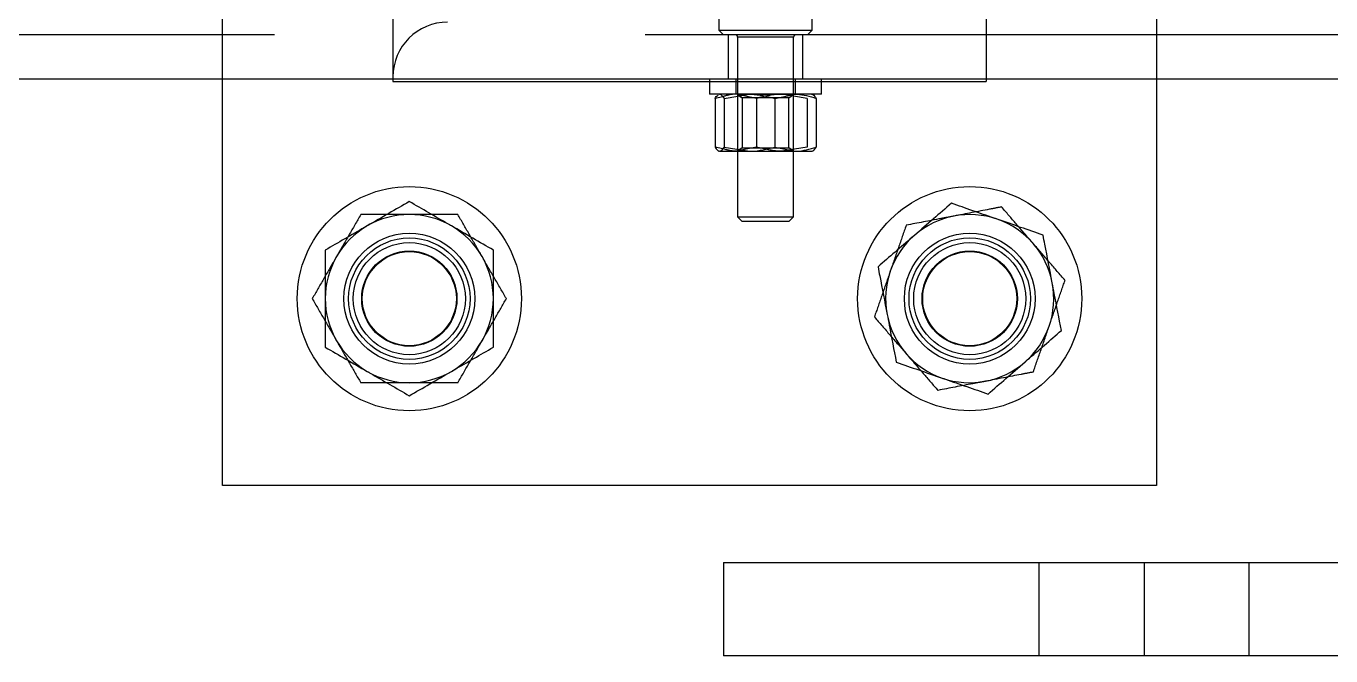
# Model space of a CAD drawing. Header units: metres. Extents: x 0 to 21025, y 0 to 14850.
# Drawn here: x 5680.5 to 5820.2, y 8984.9 to 9052.3 of the extents above; entities that cross this region are included whole.
import ezdxf

# ---------------------------------------------------------------- set-up
doc = ezdxf.new("R2010")
doc.units = ezdxf.units.M
doc.header["$LTSCALE"] = 25
doc.linetypes.add('HIDDEN2', pattern=[4.7625, 3.175, -1.5875])
doc.layers.add('SL4', color=4, linetype='Continuous')
doc.layers.add('ST1', color=7, linetype='HIDDEN2')

msp = doc.modelspace()

# ---------------------------------------------------------------- linework, layer by layer
at = {"layer": 'SL4'}
for p, q in [((6490.517, 9046.619), (5540.514, 9046.619)), ((5701.527, 9003.134), (5701.527, 9046.619)), ((5719.777, 9046.619), (5719.777, 9046.384)), ((5719.777, 9046.384), (5753.674, 9046.384)), ((5753.674, 9046.619), (5753.674, 9045.019)), ((5765.674, 9045.019), (5765.674, 9046.619)), ((5765.674, 9046.384), (5783.277, 9046.384)), ((5783.277, 9046.619), (5783.277, 9046.384)), ((5801.527, 9046.619), (5801.527, 9003.134)), ((5765.674, 9045.019), (5753.674, 9045.019)), ((5755.08, 9044.749), (5754.259, 9044.572)), ((5754.259, 9044.572), (5754.259, 9039.365)), ((5754.674, 9045.019), (5754.602, 9044.977)), ((5755.232, 9044.572), (5757.94, 9045.019)), ((5755.232, 9044.572), (5755.232, 9039.365)), ((5760.647, 9044.572), (5762.868, 9045.019)), ((5760.647, 9044.572), (5760.647, 9039.365)), ((5764.747, 9044.977), (5764.674, 9045.019)), ((5765.089, 9044.572), (5765.089, 9039.365)), ((5755.08, 9039.188), (5754.259, 9039.365)), ((5754.602, 9038.96), (5754.674, 9038.919)), ((5754.746, 9038.919), (5757.94, 9038.919)), ((5755.232, 9039.365), (5757.94, 9038.919)), ((5756.674, 9038.919), (5756.674, 9031.884)), ((5757.94, 9038.919), (5762.868, 9038.919)), ((5760.647, 9039.365), (5762.868, 9038.919)), ((5762.674, 9031.884), (5762.674, 9038.919)), ((5762.868, 9038.919), (5764.67, 9038.919)), ((5764.674, 9038.919), (5764.747, 9038.96)), ((5756.674, 9031.884), (5757.174, 9031.384)), ((5756.674, 9031.884), (5762.674, 9031.884)), ((5762.174, 9031.384), (5762.674, 9031.884)), ((5762.174, 9031.384), (5757.174, 9031.384)), ((5801.527, 9003.134), (5701.527, 9003.134)), ((5755.161, 8994.894), (5755.161, 8984.894)), ((5755.161, 8994.894), (5800.187, 8994.894)), ((5800.187, 8994.894), (5800.187, 8984.894)), ((5800.187, 8994.894), (5900.197, 8994.894)), ((5800.187, 8984.894), (5755.161, 8984.894)), ((5900.197, 8984.894), (5800.187, 8984.894))]:
    msp.add_line(p, q, dxfattribs=at)
for centre, start, end in [((5721.527, 9023.134), 60, 120), ((5781.527, 9023.134), 70.86263, 130.86263), ((5781.527, 9023.134), 10.86263, 70.86263), ((5721.527, 9023.134), 120, 180), ((5721.527, 9023.134), 0, 60), ((5781.527, 9023.134), 130.86263, 190.86263), ((5781.527, 9023.134), 310.86263, 10.86263), ((5721.527, 9023.134), 180, 240), ((5721.527, 9023.134), 300, 0), ((5781.527, 9023.134), 190.86263, 250.86263), ((5781.527, 9023.134), 250.86263, 310.86263), ((5721.527, 9023.134), 240, 300)]:
    msp.add_arc(centre, 9, start, end, dxfattribs=at)
for points, knots in [([(5754.259, 9044.572), (5754.3, 9044.641), (5754.413, 9044.833), (5754.531, 9044.886), (5754.606, 9044.92)], [0, 0, 0, 0, 0.3606833, 1, 1, 1, 1]), ([(5754.746, 9045.019), (5754.79, 9045.012), (5754.955, 9044.987), (5755.115, 9044.747), (5755.232, 9044.572)], [0, 0, 0, 0, 0.2686336, 1, 1, 1, 1]), ([(5757.94, 9045.019), (5758.004, 9045.018), (5758.918, 9045.012), (5759.814, 9044.784), (5760.647, 9044.572)], [0, 0, 0, 0, 0.0702006, 1, 1, 1, 1]), ([(5762.868, 9045.019), (5762.921, 9045.018), (5763.671, 9045.012), (5764.406, 9044.784), (5765.089, 9044.572)], [0, 0, 0, 0, 0.0702006, 1, 1, 1, 1]), ([(5764.603, 9045.019), (5764.647, 9045.012), (5764.812, 9044.987), (5764.972, 9044.747), (5765.089, 9044.572)], [0, 0, 0, 0, 0.26863361, 1, 1, 1, 1]), ([(5754.259, 9039.365), (5754.3, 9039.298), (5754.459, 9039.036), (5754.623, 9038.969), (5754.746, 9038.919)], [0, 0, 0, 0, 0.2575513, 1, 1, 1, 1]), ([(5754.746, 9038.919), (5754.79, 9038.925), (5754.955, 9038.95), (5755.115, 9039.19), (5755.232, 9039.365)], [0, 0, 0, 0, 0.2686336, 1, 1, 1, 1]), ([(5757.94, 9038.919), (5758.004, 9038.919), (5758.918, 9038.925), (5759.814, 9039.153), (5760.647, 9039.365)], [0, 0, 0, 0, 0.0702006, 1, 1, 1, 1]), ([(5762.868, 9038.919), (5762.921, 9038.919), (5763.671, 9038.925), (5764.406, 9039.153), (5765.089, 9039.365)], [0, 0, 0, 0, 0.07020058, 1, 1, 1, 1]), ([(5764.603, 9038.919), (5764.647, 9038.925), (5764.812, 9038.95), (5764.972, 9039.19), (5765.089, 9039.365)], [0, 0, 0, 0, 0.2686336, 1, 1, 1, 1]), ([(5721.527, 9033.526), (5720.796, 9033.104), (5719.321, 9032.252), (5717.796, 9031.372), (5717.027, 9030.928)], [0, 0, 0, 0, 0.495458, 1, 1, 1, 1]), ([(5726.027, 9030.928), (5725.92, 9030.989), (5725.112, 9031.456), (5723.589, 9032.335), (5722.218, 9033.127), (5721.527, 9033.526)], [0, 0, 0, 0, 0.07009, 0.5307844, 1, 1, 1, 1]), ([(5779.568, 9033.34), (5778.93, 9032.788), (5777.642, 9031.673), (5776.31, 9030.521), (5775.638, 9029.94)], [0, 0, 0, 0, 0.495458, 1, 1, 1, 1]), ([(5784.477, 9031.636), (5784.361, 9031.677), (5783.48, 9031.982), (5781.818, 9032.559), (5780.323, 9033.078), (5779.568, 9033.34)], [0, 0, 0, 0, 0.07009, 0.5307844, 1, 1, 1, 1]), ([(5789.386, 9029.933), (5788.589, 9030.209), (5786.98, 9030.768), (5785.316, 9031.345), (5784.477, 9031.636)], [0, 0, 0, 0, 0.495458, 1, 1, 1, 1]), ([(5717.027, 9030.928), (5716.92, 9030.866), (5716.112, 9030.4), (5714.589, 9029.521), (5713.218, 9028.729), (5712.527, 9028.33)], [0, 0, 0, 0, 0.07009, 0.5307844, 1, 1, 1, 1]), ([(5730.527, 9028.33), (5729.796, 9028.752), (5728.321, 9029.603), (5726.796, 9030.484), (5726.027, 9030.928)], [0, 0, 0, 0, 0.495458, 1, 1, 1, 1]), ([(5775.638, 9029.94), (5775.545, 9029.86), (5774.84, 9029.249), (5773.51, 9028.099), (5772.313, 9027.063), (5771.709, 9026.541)], [0, 0, 0, 0, 0.07009003, 0.53078443, 1, 1, 1, 1]), ([(5790.365, 9024.83), (5790.099, 9026.218), (5789.767, 9027.946), (5789.449, 9029.607), (5789.386, 9029.933)], [0, 0, 0, 0, 0.8036473, 1, 1, 1, 1]), ([(5712.527, 9028.33), (5712.527, 9027.998), (5712.527, 9026.306), (5712.527, 9024.547), (5712.527, 9023.134)], [0, 0, 0, 0, 0.1963527, 1, 1, 1, 1]), ([(5730.527, 9023.134), (5730.527, 9024.547), (5730.527, 9026.306), (5730.527, 9027.998), (5730.527, 9028.33)], [0, 0, 0, 0, 0.8036473, 1, 1, 1, 1]), ([(5771.709, 9026.541), (5771.771, 9026.214), (5772.09, 9024.553), (5772.422, 9022.826), (5772.688, 9021.437)], [0, 0, 0, 0, 0.1963527, 1, 1, 1, 1]), ([(5791.345, 9019.727), (5791.093, 9021.039), (5790.77, 9022.723), (5790.438, 9024.449), (5790.365, 9024.83)], [0, 0, 0, 0, 0.7796361, 1, 1, 1, 1]), ([(5712.527, 9023.134), (5712.527, 9022.746), (5712.527, 9020.988), (5712.527, 9019.274), (5712.527, 9017.937)], [0, 0, 0, 0, 0.2203639, 1, 1, 1, 1]), ([(5730.527, 9017.937), (5730.527, 9019.274), (5730.527, 9020.988), (5730.527, 9022.746), (5730.527, 9023.134)], [0, 0, 0, 0, 0.7796361, 1, 1, 1, 1]), ([(5772.688, 9021.437), (5772.761, 9021.057), (5773.092, 9019.33), (5773.415, 9017.647), (5773.667, 9016.334)], [0, 0, 0, 0, 0.2203639, 1, 1, 1, 1]), ([(5787.415, 9016.327), (5787.508, 9016.408), (5788.213, 9017.018), (5789.543, 9018.168), (5790.741, 9019.204), (5791.345, 9019.727)], [0, 0, 0, 0, 0.07009, 0.5307844, 1, 1, 1, 1]), ([(5712.527, 9017.937), (5713.257, 9017.515), (5714.733, 9016.664), (5716.257, 9015.784), (5717.027, 9015.339)], [0, 0, 0, 0, 0.495458, 1, 1, 1, 1]), ([(5726.027, 9015.339), (5726.133, 9015.401), (5726.941, 9015.867), (5728.464, 9016.747), (5729.835, 9017.538), (5730.527, 9017.937)], [0, 0, 0, 0, 0.07009, 0.5307844, 1, 1, 1, 1]), ([(5773.667, 9016.334), (5774.464, 9016.058), (5776.073, 9015.499), (5777.737, 9014.922), (5778.576, 9014.631)], [0, 0, 0, 0, 0.495458, 1, 1, 1, 1]), ([(5783.485, 9012.927), (5784.123, 9013.48), (5785.411, 9014.594), (5786.743, 9015.746), (5787.415, 9016.327)], [0, 0, 0, 0, 0.495458, 1, 1, 1, 1]), ([(5717.027, 9015.339), (5717.133, 9015.278), (5717.941, 9014.811), (5719.464, 9013.932), (5720.835, 9013.141), (5721.527, 9012.741)], [0, 0, 0, 0, 0.07009, 0.5307844, 1, 1, 1, 1]), ([(5721.527, 9012.741), (5722.257, 9013.163), (5723.733, 9014.015), (5725.257, 9014.895), (5726.027, 9015.339)], [0, 0, 0, 0, 0.49545796, 1, 1, 1, 1]), ([(5778.576, 9014.631), (5778.693, 9014.591), (5779.574, 9014.285), (5781.235, 9013.708), (5782.731, 9013.189), (5783.485, 9012.927)], [0, 0, 0, 0, 0.07009, 0.5307844, 1, 1, 1, 1])]:
    msp.add_open_spline(points, degree=3, knots=knots, dxfattribs=at)
at = {"layer": 'ST1'}
for p, q in [((5701.527, 9046.619), (5701.527, 9121.619)), ((5719.777, 9121.619), (5719.777, 9046.619)), ((5783.277, 9121.619), (5783.277, 9046.619)), ((5801.527, 9121.619), (5801.527, 9046.619)), ((5754.674, 9066.134), (5754.674, 9051.884)), ((5764.674, 9051.884), (5764.674, 9066.134)), ((6540.514, 9051.381), (5540.514, 9051.381)), ((5754.674, 9051.884), (5764.674, 9051.884)), ((5754.674, 9051.884), (5755.174, 9051.384)), ((5764.174, 9051.384), (5755.174, 9051.384)), ((5755.674, 9051.381), (5755.674, 9046.619)), ((5763.674, 9046.619), (5763.674, 9051.381)), ((5764.174, 9051.384), (5764.674, 9051.884)), ((5762.674, 9051.134), (5756.674, 9051.134)), ((5756.674, 9051.134), (5756.674, 9038.919)), ((5762.674, 9038.919), (5762.674, 9051.134)), ((5753.674, 9046.384), (5765.674, 9046.384)), ((5756.474, 9046.619), (5756.474, 9045.019)), ((5762.874, 9045.019), (5762.874, 9046.619)), ((5758.701, 9044.572), (5756.48, 9045.019)), ((5756.674, 9045.019), (5756.674, 9044.993)), ((5762.674, 9044.993), (5756.674, 9044.993)), ((5756.674, 9044.993), (5757.174, 9044.643)), ((5757.21, 9044.643), (5757.174, 9044.643)), ((5757.174, 9044.643), (5757.174, 9039.269)), ((5762.174, 9044.643), (5757.21, 9044.643)), ((5758.701, 9044.572), (5758.701, 9039.365)), ((5764.116, 9044.572), (5761.409, 9045.019)), ((5762.174, 9044.643), (5762.674, 9044.993)), ((5762.174, 9039.269), (5762.174, 9044.643)), ((5762.674, 9044.993), (5762.674, 9045.019)), ((5764.116, 9044.572), (5764.116, 9039.365)), ((5758.701, 9039.365), (5756.48, 9038.919)), ((5757.174, 9039.269), (5756.674, 9038.919)), ((5757.174, 9039.269), (5762.174, 9039.269)), ((5764.116, 9039.365), (5761.409, 9038.919)), ((5762.674, 9038.919), (5762.174, 9039.269)), ((5788.937, 8994.894), (5788.937, 8984.894)), ((5800.187, 8994.894), (5800.187, 8984.894)), ((5811.437, 8984.894), (5811.437, 8994.894))]:
    msp.add_line(p, q, dxfattribs=at)
for centre, radius in [((5721.527, 9023.134), 12), ((5781.527, 9023.134), 12), ((5721.527, 9023.134), 7), ((5721.527, 9023.134), 6.5), ((5721.527, 9023.134), 6), ((5781.527, 9023.134), 7), ((5781.527, 9023.134), 6.5), ((5781.527, 9023.134), 6), ((5721.527, 9023.134), 5.1), ((5721.527, 9023.134), 5.036), ((5781.527, 9023.134), 5.1), ((5781.527, 9023.134), 5.036)]:
    msp.add_circle(centre, radius, dxfattribs=at)
for centre, radius, start, end in [((5725.627, 9046.884), 5.85, 90, 180), ((5756.424, 9051.134), 0.25, 0, 90), ((5762.924, 9051.134), 0.25, 90, 180)]:
    msp.add_arc(centre, radius, start, end, dxfattribs=at)
for points, knots in [([(5756.48, 9045.019), (5756.428, 9045.018), (5755.955, 9045.016), (5755.492, 9044.875), (5755.08, 9044.749)], [0, 0, 0, 0, 0.1114152, 1, 1, 1, 1]), ([(5761.409, 9045.019), (5761.344, 9045.018), (5760.43, 9045.012), (5759.534, 9044.784), (5758.701, 9044.572)], [0, 0, 0, 0, 0.0702006, 1, 1, 1, 1]), ([(5756.48, 9038.919), (5756.428, 9038.919), (5755.955, 9038.921), (5755.492, 9039.063), (5755.08, 9039.188)], [0, 0, 0, 0, 0.1114152, 1, 1, 1, 1]), ([(5761.409, 9038.919), (5761.344, 9038.919), (5760.43, 9038.925), (5759.534, 9039.153), (5758.701, 9039.365)], [0, 0, 0, 0, 0.07020058, 1, 1, 1, 1]), ([(5716.331, 9032.134), (5715.909, 9031.403), (5715.057, 9029.928), (5714.177, 9028.403), (5713.732, 9027.634)], [0, 0, 0, 0, 0.495458, 1, 1, 1, 1]), ([(5721.527, 9032.134), (5721.054, 9032.134), (5719.295, 9032.134), (5717.583, 9032.134), (5716.331, 9032.134)], [0, 0, 0, 0, 0.2686336, 1, 1, 1, 1]), ([(5726.723, 9032.134), (5726.287, 9032.134), (5724.593, 9032.134), (5722.833, 9032.134), (5721.527, 9032.134)], [0, 0, 0, 0, 0.25755135, 1, 1, 1, 1]), ([(5729.321, 9027.634), (5729.259, 9027.74), (5728.793, 9028.548), (5727.914, 9030.071), (5727.122, 9031.442), (5726.723, 9032.134)], [0, 0, 0, 0, 0.07009, 0.5307844, 1, 1, 1, 1]), ([(5779.831, 9031.972), (5779.367, 9031.883), (5777.639, 9031.552), (5775.957, 9031.229), (5774.728, 9030.993)], [0, 0, 0, 0, 0.26863361, 1, 1, 1, 1]), ([(5784.934, 9032.952), (5784.505, 9032.869), (5782.842, 9032.55), (5781.114, 9032.219), (5779.831, 9031.972)], [0, 0, 0, 0, 0.2575513, 1, 1, 1, 1]), ([(5788.333, 9029.022), (5788.253, 9029.115), (5787.642, 9029.82), (5786.492, 9031.15), (5785.456, 9032.347), (5784.934, 9032.952)], [0, 0, 0, 0, 0.07009, 0.5307844, 1, 1, 1, 1]), ([(5774.728, 9030.993), (5774.451, 9030.196), (5773.892, 9028.587), (5773.315, 9026.923), (5773.024, 9026.084)], [0, 0, 0, 0, 0.495458, 1, 1, 1, 1]), ([(5791.733, 9025.092), (5791.181, 9025.73), (5790.066, 9027.018), (5788.914, 9028.35), (5788.333, 9029.022)], [0, 0, 0, 0, 0.495458, 1, 1, 1, 1]), ([(5713.732, 9027.634), (5713.671, 9027.527), (5713.204, 9026.719), (5712.325, 9025.196), (5711.534, 9023.825), (5711.134, 9023.134)], [0, 0, 0, 0, 0.07009, 0.5307844, 1, 1, 1, 1]), ([(5731.919, 9023.134), (5731.497, 9023.864), (5730.645, 9025.339), (5729.765, 9026.864), (5729.321, 9027.634)], [0, 0, 0, 0, 0.495458, 1, 1, 1, 1]), ([(5773.024, 9026.084), (5772.984, 9025.968), (5772.678, 9025.087), (5772.101, 9023.425), (5771.582, 9021.93), (5771.321, 9021.175)], [0, 0, 0, 0, 0.07009, 0.5307844, 1, 1, 1, 1]), ([(5790.029, 9020.183), (5790.07, 9020.299), (5790.375, 9021.181), (5790.952, 9022.842), (5791.471, 9024.337), (5791.733, 9025.092)], [0, 0, 0, 0, 0.07009, 0.5307844, 1, 1, 1, 1]), ([(5711.134, 9023.134), (5711.556, 9022.403), (5712.408, 9020.928), (5713.288, 9019.403), (5713.732, 9018.634)], [0, 0, 0, 0, 0.495458, 1, 1, 1, 1]), ([(5729.321, 9018.634), (5729.382, 9018.74), (5729.849, 9019.548), (5730.728, 9021.071), (5731.52, 9022.442), (5731.919, 9023.134)], [0, 0, 0, 0, 0.07009, 0.5307844, 1, 1, 1, 1]), ([(5771.321, 9021.175), (5771.873, 9020.537), (5772.987, 9019.249), (5774.139, 9017.917), (5774.72, 9017.245)], [0, 0, 0, 0, 0.49545796, 1, 1, 1, 1]), ([(5788.326, 9015.274), (5788.602, 9016.071), (5789.161, 9017.68), (5789.738, 9019.344), (5790.029, 9020.183)], [0, 0, 0, 0, 0.495458, 1, 1, 1, 1]), ([(5713.732, 9018.634), (5713.794, 9018.527), (5714.26, 9017.719), (5715.14, 9016.196), (5715.931, 9014.825), (5716.331, 9014.134)], [0, 0, 0, 0, 0.07009, 0.5307844, 1, 1, 1, 1]), ([(5726.723, 9014.134), (5727.145, 9014.864), (5727.996, 9016.339), (5728.877, 9017.864), (5729.321, 9018.634)], [0, 0, 0, 0, 0.495458, 1, 1, 1, 1]), ([(5774.72, 9017.245), (5774.801, 9017.152), (5775.411, 9016.447), (5776.561, 9015.117), (5777.597, 9013.92), (5778.12, 9013.316)], [0, 0, 0, 0, 0.07009, 0.5307844, 1, 1, 1, 1]), ([(5788.326, 9015.274), (5787.897, 9015.192), (5786.234, 9014.873), (5784.506, 9014.541), (5783.223, 9014.295)], [0, 0, 0, 0, 0.2575513, 1, 1, 1, 1]), ([(5721.527, 9014.134), (5721.054, 9014.134), (5719.295, 9014.134), (5717.583, 9014.134), (5716.331, 9014.134)], [0, 0, 0, 0, 0.26863361, 1, 1, 1, 1]), ([(5726.723, 9014.134), (5726.287, 9014.134), (5724.593, 9014.134), (5722.833, 9014.134), (5721.527, 9014.134)], [0, 0, 0, 0, 0.2575513, 1, 1, 1, 1]), ([(5783.223, 9014.295), (5782.759, 9014.206), (5781.031, 9013.874), (5779.35, 9013.552), (5778.12, 9013.316)], [0, 0, 0, 0, 0.2686336, 1, 1, 1, 1])]:
    msp.add_open_spline(points, degree=3, knots=knots, dxfattribs=at)

doc.saveas('drawing.dxf')
